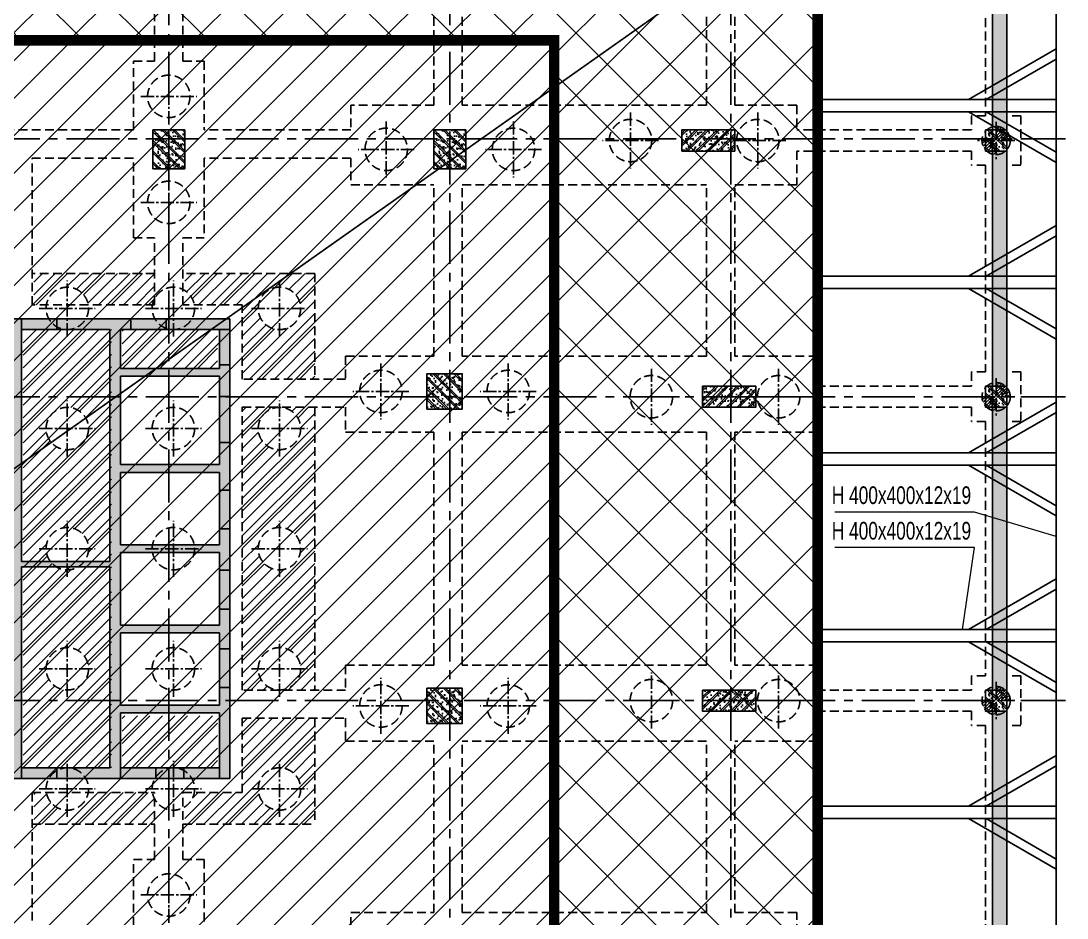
# Model space of a CAD drawing. Extents: x 71 to 3057337, y -14 to 345257.
# Drawn here: x 2999221 to 3028812, y 184432 to 209821 of the extents above; entities that cross this region are included whole.
import ezdxf
from ezdxf.enums import TextEntityAlignment as Align

# ---------------------------------------------------------------- set-up
doc = ezdxf.new("R2010")
doc.units = 0
doc.header["$LTSCALE"] = 1000
doc.header["$MEASUREMENT"] = 0
doc.linetypes.add('CENTER2', pattern=[1.125, 0.75, -0.125, 0.125, -0.125])
doc.linetypes.add('HIDDEN', pattern=[0.375, 0.25, -0.125])
for name, color, linetype in [('03BORDER', 3, 'CONTINUOUS'), ('CDC.01.AXIS', 160, 'CENTER2'), ('CDC.04.HIDDEN', 8, 'HIDDEN'), ('CDC.05.STEEL', 4, 'CONTINUOUS'), ('CDC.06.TEXT', 2, 'CONTINUOUS'), ('CDC.09.COLUMN', 4, 'CONTINUOUS'), ('CDC.10.HATCH', 9, 'CONTINUOUS'), ('CDC.14.STEELNUM', 2, 'CONTINUOUS')]:
    doc.layers.add(name, color=color, linetype=linetype)
doc.layers.add('KCS_CHI', color=1, linetype='CONTINUOUS', lineweight=15)
doc.layers.add('KCS_Plotter', color=11, linetype='CONTINUOUS', plot=False)
doc.styles.add('ARIAL', font='arial.ttf', dxfattribs={"width": 0.6})
pattern_1 = [(50, (-322187.27, 0), (358.63009, -31.376067), [37.5, -412.5]), (355, (-322187.27, 0), (-69.37567, 376.09607), [30, -330]), (100.4514, (-322157.4, -2.6), (289.25469, 344.71977), [31.870095, -350.571056]), (46.1842, (-322187.27, 100), (533.62052, -82.75951), [56.25, -618.75]), (96.6356, (-322142.8, 93.1), (467.33135, 487.05894), [47.80514, -525.8565]), (351.1842, (-322187.3, 100), (467.33097, 487.0593), [45, -495]), (21, (-322137.27, 75), (298.453526, -201.309445), [37.5, -412.5]), (326, (-322137.27, 75), (121.657666, 362.57502), [30, -330]), (71.4514, (-322112.4, 58.22), (420.111314, 161.26525), [31.870095, -350.571056]), (37.5, (-322187.27, 0), (6.079928, 166.446927), [0, -326, 0, -335, 0, -331.25]), (7.5, (-322187.27, 0), (131.534769, 197.205856), [0, -191, 0, -318.5, 0, -126.25]), (327.5, (-322298.77, 0), (266.911218, -11.277436), [0, -125, 0, -390, 0, -517.5]), (317.5, (-322348.77, 0), (291.593085, 50.05249), [0, -162.5, 0, -259, 0, -367.5]), (45, (-322187.27, 0), (-150.26019, 150.26019), []), (45, (-322187.27, 61.25), (-150.26019, 150.26019), [])]
pattern_2 = [(50, (-321587.27, 0), (358.63009, -31.376067), [37.5, -412.5]), (355, (-321587.27, 0), (-69.37567, 376.09607), [30, -330]), (100.4514, (-321557.4, -2.6), (289.25469, 344.71977), [31.870095, -350.571056]), (46.1842, (-321587.27, 100), (533.62052, -82.75951), [56.25, -618.75]), (96.6356, (-321542.8, 93.1), (467.33135, 487.05894), [47.80514, -525.8565]), (351.1842, (-321587.3, 100), (467.33097, 487.0593), [45, -495]), (21, (-321537.27, 75), (298.453526, -201.309445), [37.5, -412.5]), (326, (-321537.27, 75), (121.657666, 362.57502), [30, -330]), (71.4514, (-321512.4, 58.22), (420.111314, 161.26525), [31.870095, -350.571056]), (37.5, (-321587.27, 0), (6.079928, 166.446927), [0, -326, 0, -335, 0, -331.25]), (7.5, (-321587.27, 0), (131.534769, 197.205856), [0, -191, 0, -318.5, 0, -126.25]), (327.5, (-321698.77, 0), (266.911218, -11.277436), [0, -125, 0, -390, 0, -517.5]), (317.5, (-321748.77, 0), (291.593085, 50.05249), [0, -162.5, 0, -259, 0, -367.5]), (45, (-321587.27, 0), (-150.26019, 150.26019), []), (45, (-321587.27, 61.25), (-150.26019, 150.26019), [])]
pattern_3 = [(45, (-321537.27, 0), (-176.776695, 176.776695), [])]

# ---------------------------------------------------------------- blocks, each defined once
blk = doc.blocks.new('7.95M')
at = {"layer": 'CDC.10.HATCH'}
h = blk.add_hatch(dxfattribs=at)
h.set_pattern_fill('CHAU-01', color=256, scale=80, style=0, pattern_type=2)
h.set_pattern_definition([(50, (-322187.27, -95344.57), (573.80815, -50.20171), [60, -660]), (355, (-322187.3, -95344.6), (-111.00107, 601.7537), [48, -528]), (100.4514, (-322139.46, -95348.76), (462.8075, 551.55163), [50.99215, -560.91369]), (46.1842, (-322187.3, -95184.6), (853.79284, -132.4152), [90, -990]), (96.6356, (-322116.1, -95195.6), (747.73016, 779.2943), [76.48823, -841.3704]), (351.1842, (-322187.3, -95184.6), (747.72956, 779.2949), [72, -792]), (21, (-322107.27, -95224.57), (477.52564, -322.09511), [60, -660]), (326, (-322107.3, -95224.6), (194.65227, 580.12004), [48, -528]), (71.4514, (-322067.5, -95251.4), (672.1781, 258.0244), [50.99215, -560.91369]), (37.5, (-322187.27, -95344.57), (9.727884, 266.315083), [0, -521.6, 0, -536, 0, -530]), (7.5, (-322187.27, -95344.57), (210.45563, 315.52937), [0, -305.6, 0, -509.6, 0, -202]), (327.5, (-322365.67, -95344.57), (427.05795, -18.043897), [0, -200, 0, -624, 0, -828]), (317.5, (-322445.67, -95344.57), (466.548935, 80.083986), [0, -260, 0, -414.4, 0, -588]), (45, (-322187.27, -95344.57), (-240.416306, 240.416306), []), (45, (-322187.27, -95246.57), (-240.416306, 240.416306), [])])
h.paths.add_polyline_path([(1516293, -103813), (1515893, -103813), (1515894, -110158), (1516294, -110158)])
h.paths.add_polyline_path([(1516293, -96348), (1515893, -96348), (1515893, -103213), (1516293, -103213)])
h.paths.add_polyline_path([(1516293, -87748), (1515893, -87748), (1515893, -95748), (1516293, -95748)])
h.paths.add_polyline_path([(1516293, -80497), (1515893, -80497), (1515893, -87148), (1516293, -87148)])
h.paths.add_polyline_path([(1516293, -73338), (1515893, -73338), (1515893, -79897), (1516293, -79897)])
h.paths.add_polyline_path([(1516292, -68554), (1515892, -68554), (1515893, -72738), (1516293, -72738)])
h.paths.add_polyline_path([(1516294, -116048), (1516294, -116048), (1516294, -116648), (1516294, -116648)])
h = blk.add_hatch(dxfattribs=at)
h.set_pattern_fill('ANSI31', color=256, scale=500, style=0)
h.set_pattern_definition([(45, (-260671.1, 1186.867), (-44.1941738, 44.1941738), [])])
h.paths.add_polyline_path([(1515993, -79798), (1515993, -80198), (1516393, -80198, 0.414214)])
h.paths.add_polyline_path([(1515993, -80198), (1515593, -80198, 0.414214), (1515993, -80598)])
h = blk.add_hatch(dxfattribs=at)
h.set_pattern_fill('CHAU-01', color=256, scale=50, style=0, pattern_type=2)
h.set_pattern_definition([(130, (3258022.2, 0), (-358.63009, -31.376067), [37.5, -412.5]), (185, (3258022.2, 0), (69.37567, 376.09607), [30, -330]), (79.5486, (3257992.3, -2.6), (-289.25469, 344.71977), [31.870095, -350.571056]), (133.8158, (3258022.2, 100), (-533.62052, -82.75951), [56.25, -618.75]), (83.3644, (3257977.73, 93.1), (-467.33135, 487.05894), [47.80514, -525.8565]), (188.8158, (3258022.2, 100), (-467.33097, 487.0593), [45, -495]), (159, (3257972.2, 75), (-298.453526, -201.309445), [37.5, -412.5]), (214, (3257972.2, 75), (-121.657666, 362.57502), [30, -330]), (108.5486, (3257947.32, 58.22), (-420.111314, 161.26525), [31.870095, -350.571056]), (142.5, (3258022.2, 0), (-6.079928, 166.446927), [0, -326, 0, -335, 0, -331.25]), (172.5, (3258022.2, 0), (-131.534769, 197.205856), [0, -191, 0, -318.5, 0, -126.25]), (212.5, (3258133.7, 0), (-266.911218, -11.277436), [0, -125, 0, -390, 0, -517.5]), (222.5, (3258183.7, 0), (-291.593085, 50.05249), [0, -162.5, 0, -259, 0, -367.5]), (135, (3258022.2, 0), (150.26019, 150.26019), []), (135, (3258022.2, 61.25), (150.26019, 150.26019), [])])
h.paths.add_polyline_path([(1492592, -79898), (1493042, -79898), (1493042, -80148), (1492592, -80148)])
h.paths.add_polyline_path([(1492592, -80148), (1493042, -80148), (1493042, -80998), (1492592, -80998)])
h.paths.add_polyline_path([(1492142, -80148), (1492592, -80148), (1492592, -80998), (1492142, -80998)])
h.paths.add_polyline_path([(1492142, -79898), (1492592, -79898), (1492592, -80148), (1492142, -80148)])
h = blk.add_hatch(dxfattribs=at)
h.set_pattern_fill('CHAU-01', color=256, scale=50, style=0, pattern_type=2)
h.set_pattern_definition([(130, (3265972.2, 0), (-358.63009, -31.376067), [37.5, -412.5]), (185, (3265972.2, 0), (69.37567, 376.09607), [30, -330]), (79.5486, (3265942.3, -2.6), (-289.25469, 344.71977), [31.870095, -350.571056]), (133.8158, (3265972.2, 100), (-533.62052, -82.75951), [56.25, -618.75]), (83.3644, (3265927.73, 93.1), (-467.33135, 487.05894), [47.80514, -525.8565]), (188.8158, (3265972.2, 100), (-467.33097, 487.0593), [45, -495]), (159, (3265922.2, 75), (-298.453526, -201.309445), [37.5, -412.5]), (214, (3265922.2, 75), (-121.657666, 362.57502), [30, -330]), (108.5486, (3265897.32, 58.22), (-420.111314, 161.26525), [31.870095, -350.571056]), (142.5, (3265972.2, 0), (-6.079928, 166.446927), [0, -326, 0, -335, 0, -331.25]), (172.5, (3265972.2, 0), (-131.534769, 197.205856), [0, -191, 0, -318.5, 0, -126.25]), (212.5, (3266083.7, 0), (-266.911218, -11.277436), [0, -125, 0, -390, 0, -517.5]), (222.5, (3266133.7, 0), (-291.593085, 50.05249), [0, -162.5, 0, -259, 0, -367.5]), (135, (3265972.2, 0), (150.26019, 150.26019), []), (135, (3265972.2, 61.25), (150.26019, 150.26019), [])])
h.paths.add_polyline_path([(1500542, -79898), (1500992, -79898), (1500992, -80148), (1500542, -80148)])
h.paths.add_polyline_path([(1500542, -80148), (1500992, -80148), (1500992, -80998), (1500542, -80998)])
h.paths.add_polyline_path([(1500092, -80148), (1500542, -80148), (1500542, -80998), (1500092, -80998)])
h.paths.add_polyline_path([(1500092, -79898), (1500542, -79898), (1500542, -80148), (1500092, -80148)])
h = blk.add_hatch(dxfattribs=at)
h.set_pattern_fill('CHAU-01', color=256, scale=50, style=0, pattern_type=2)
h.set_pattern_definition(pattern_1)
h.paths.add_polyline_path([(1507102, -80498), (1508492, -80498), (1508492, -80148), (1507102, -80148)])
h.paths.add_polyline_path([(1507102, -80148), (1508492, -80148), (1508492, -79898), (1507102, -79898)])
h.paths.add_polyline_path([(1508492, -80148), (1508602, -80148), (1508602, -79898), (1508492, -79898)])
h.paths.add_polyline_path([(1508492, -80498), (1508602, -80498), (1508602, -80148), (1508492, -80148)])
h = blk.add_hatch(dxfattribs=at)
h.set_pattern_fill('CHAU-01', color=256, scale=50, angle=270, style=0, pattern_type=2)
h.set_pattern_definition([(320, (-233063.57, -387218.76), (-31.376067, -358.63009), [37.5, -412.5]), (265, (-233063.57, -387218.76), (376.09607, 69.37567), [30, -330]), (10.4514, (-233066.2, -387248.65), (344.71977, -289.25469), [31.870095, -350.571056]), (316.1842, (-232963.57, -387218.76), (-82.75951, -533.62052), [56.25, -618.75]), (6.6356, (-232970.47, -387263.23), (487.05894, -467.33135), [47.80514, -525.8565]), (261.1842, (-232963.57, -387218.76), (487.0593, -467.33097), [45, -495]), (291, (-232988.57, -387268.76), (-201.309445, -298.453526), [37.5, -412.5]), (236, (-232988.57, -387268.76), (362.57502, -121.657666), [30, -330]), (341.4514, (-233005.34, -387293.63), (161.26525, -420.111314), [31.870095, -350.571056]), (307.5, (-233063.57, -387218.76), (166.446927, -6.079928), [0, -326, 0, -335, 0, -331.25]), (277.5, (-233063.57, -387218.76), (197.205856, -131.534769), [0, -191, 0, -318.5, 0, -126.25]), (237.5, (-233063.57, -387107.26), (-11.277436, -266.911218), [0, -125, 0, -390, 0, -517.5]), (227.5, (-233063.57, -387057.26), (50.05249, -291.593085), [0, -162.5, 0, -259, 0, -367.5]), (315, (-233063.57, -387218.76), (150.26019, 150.26019), []), (315, (-233002.32, -387218.76), (150.26019, 150.26019), [])])
h.paths.add_polyline_path([(1516293, -80497), (1515693, -80497), (1515693, -79897), (1516293, -79897)])
h = blk.add_hatch(dxfattribs=at)
h.set_pattern_fill('ANSI31', color=256, scale=2000, style=0)
h.set_pattern_definition(pattern_3)
h.paths.add_polyline_path([(1493042, -83958), (1496722, -83958), (1496722, -86948), (1494672, -86948), (1494672, -84848), (1493314, -84848, 0.213373), (1493042, -84440)])
h.paths.add_polyline_path([(1495122, -84948, 1), (1496322, -84948, 1)], flags=16)
h.paths.add_polyline_path([(1494672, -87748), (1495722, -87748), (1495722, -87748, 0.414214), (1495122, -88348, 1), (1496322, -88348, 0.414214), (1495722, -87748), (1495722, -87748), (1496722, -87748), (1496722, -95748), (1495729, -95748, 0.410929), (1496322, -95148, 1), (1495122, -95148, 0.410929), (1495716, -95748), (1494672, -95748)])
h.paths.add_polyline_path([(1495122, -91748, 1), (1496322, -91748, 1)], flags=16)
h.paths.add_polyline_path([(1494672, -96548), (1496722, -96548), (1496722, -99548), (1493042, -99548), (1493042, -99055, 0.21337), (1493314, -98648), (1494672, -98648)])
h.paths.add_polyline_path([(1495122, -98548, 1), (1496322, -98548, 1)], flags=16)
edge = h.paths.add_edge_path()
edge.add_line((1492192, -99548), (1492192, -98829))
edge.add_arc((1492722, -98548), 600, 189.5941, 207.9468, ccw=False)
edge.add_line((1492131, -98648), (1490314, -98648))
edge.add_arc((1489722, -98548), 600, 189.5941, 350.4059, ccw=False)
edge.add_line((1489131, -98648), (1488773, -98648))
edge.add_line((1488773, -98648), (1488773, -99548))
edge.add_line((1488773, -99548), (1492192, -99548))
edge = h.paths.add_edge_path()
edge.add_line((1492192, -84667), (1492192, -83958))
edge.add_line((1492192, -83958), (1488773, -83958))
edge.add_line((1488773, -83958), (1488773, -84848))
edge.add_line((1488773, -84848), (1489131, -84848))
edge.add_arc((1489722, -84948), 600, 9.5934, 170.4066, ccw=False)
edge.add_line((1490314, -84848), (1492131, -84848))
edge.add_arc((1492722, -84948), 600, 152.0532, 170.4066, ccw=False)
h = blk.add_hatch(dxfattribs=at)
h.set_pattern_fill('CHAU-01', color=256, scale=50, style=0, pattern_type=2)
h.set_pattern_definition(pattern_2)
h.paths.add_polyline_path([(1492223, -97948), (1493022, -97948), (1493022, -98248), (1492223, -98248)], flags=17)
h.paths.add_polyline_path([(1491222, -97948), (1491222, -96398), (1494022, -96398), (1494022, -98248), (1494322, -98248), (1494322, -95678), (1494022, -95678), (1494022, -96178), (1491222, -96178), (1491222, -94128), (1494022, -94128), (1494022, -94578), (1494322, -94578), (1494322, -93458), (1494022, -93458), (1494022, -93908), (1491222, -93908), (1491222, -91858), (1494022, -91858), (1494022, -92358), (1494322, -92358), (1494322, -91188), (1494022, -91188), (1494022, -91638), (1491222, -91638), (1491222, -89588), (1494022, -89588), (1494022, -90088), (1494322, -90088), (1494322, -88743), (1494022, -88743), (1494022, -89368), (1491222, -89368), (1491222, -86868), (1494022, -86868), (1494022, -87443), (1494322, -87443), (1494322, -85248), (1492522, -85248), (1492522, -85548), (1494022, -85548), (1494022, -86648), (1491222, -86648), (1491222, -85548), (1491522, -85548), (1491522, -85248), (1489423, -85248), (1489423, -85548), (1490922, -85548), (1490922, -86648), (1490922, -92108), (1488423, -92108), (1488423, -85248), (1488123, -85248), (1488123, -98248), (1488423, -98248), (1488423, -92258), (1490922, -92258), (1490922, -97948), (1489424, -97948), (1489424, -98248), (1491222, -98248)])
h = blk.add_hatch(dxfattribs=at)
h.set_pattern_fill('CHAU-01', color=256, scale=50, style=0, pattern_type=2)
h.set_pattern_definition(pattern_2)
h.paths.add_polyline_path([(1491522, -85248), (1492522, -85248), (1492522, -85548), (1491522, -85548)])
h.paths.add_polyline_path([(1488423, -85248), (1489423, -85248), (1489423, -85548), (1488423, -85548)])
h.paths.add_polyline_path([(1494022, -87448), (1494322, -87448), (1494322, -88743), (1494022, -88743)])
h.paths.add_polyline_path([(1494022, -90088), (1494322, -90088), (1494322, -91188), (1494022, -91188)])
h.paths.add_polyline_path([(1494022, -92358), (1494322, -92358), (1494322, -93458), (1494022, -93458)])
h.paths.add_polyline_path([(1494022, -94578), (1494322, -94578), (1494322, -95678), (1494022, -95678)])
h.paths.add_polyline_path([(1493022, -97948), (1494022, -97948), (1494022, -98248), (1493022, -98248)])
h.paths.add_polyline_path([(1491222, -97948), (1492223, -97948), (1492223, -98248), (1491222, -98248)])
h.paths.add_polyline_path([(1488423, -97948), (1489424, -97948), (1489424, -98248), (1488423, -98248)])
h = blk.add_hatch(dxfattribs=at)
h.set_pattern_fill('ANSI31', color=256, scale=2000, style=0)
h.set_pattern_definition(pattern_3)
h.paths.add_polyline_path([(1492642, -96478), (1493972, -96478), (1493972, -97948), (1492872, -97948), (1492872, -97948), (1492763, -97948), (1492763, -97948), (1492642, -97948)])
h.paths.add_polyline_path([(1491272, -96478), (1492642, -96478), (1492642, -97948), (1492273, -97948), (1491272, -97948)])
h.paths.add_polyline_path([(1492642, -85548), (1493972, -85548), (1493972, -86648), (1492642, -86648)])
h.paths.add_polyline_path([(1491272, -85548), (1492642, -85548), (1492642, -86648), (1491272, -86648)])
h.paths.add_polyline_path([(1488473, -85548), (1490972, -85548), (1490972, -87448), (1488473, -87448)])
h.paths.add_polyline_path([(1488473, -87448), (1490972, -87448), (1490972, -96048), (1488473, -96048)])
h.paths.add_polyline_path([(1490322, -88348, 1), (1489122, -88348, 1)], flags=16)
h.paths.add_polyline_path([(1489122, -91748, 1), (1490322, -91748, 1)], flags=16)
h.paths.add_polyline_path([(1489122, -95148, 1), (1490322, -95148, 1)], flags=16)
h.paths.add_polyline_path([(1488473, -96048), (1490972, -96048), (1490972, -97948), (1488473, -97948)])
h = blk.add_hatch(dxfattribs=at)
h.set_pattern_fill('CHAU-01', color=256, scale=50, style=0, pattern_type=2)
h.set_pattern_definition([(130, (3249472.2, 0), (-358.63009, -31.376067), [37.5, -412.5]), (185, (3249472.2, 0), (69.37567, 376.09607), [30, -330]), (79.5486, (3249442.3, -2.6), (-289.25469, 344.71977), [31.870095, -350.571056]), (133.8158, (3249472.2, 100), (-533.62052, -82.75951), [56.25, -618.75]), (83.3644, (3249427.73, 93.1), (-467.33135, 487.05894), [47.80514, -525.8565]), (188.8158, (3249472.2, 100), (-467.33097, 487.0593), [45, -495]), (159, (3249422.2, 75), (-298.453526, -201.309445), [37.5, -412.5]), (214, (3249422.2, 75), (-121.657666, 362.57502), [30, -330]), (108.5486, (3249397.32, 58.22), (-420.111314, 161.26525), [31.870095, -350.571056]), (142.5, (3249472.2, 0), (-6.079928, 166.446927), [0, -326, 0, -335, 0, -331.25]), (172.5, (3249472.2, 0), (-131.534769, 197.205856), [0, -191, 0, -318.5, 0, -126.25]), (212.5, (3249583.7, 0), (-266.911218, -11.277436), [0, -125, 0, -390, 0, -517.5]), (222.5, (3249633.7, 0), (-291.593085, 50.05249), [0, -162.5, 0, -259, 0, -367.5]), (135, (3249472.2, 0), (150.26019, 150.26019), []), (135, (3249472.2, 61.25), (150.26019, 150.26019), [])])
h.paths.add_polyline_path([(1500542, -86798), (1500892, -86798), (1500892, -87448), (1500542, -87448)])
h.paths.add_polyline_path([(1500542, -87448), (1500892, -87448), (1500892, -87798), (1500542, -87798)])
h.paths.add_polyline_path([(1499892, -87448), (1500542, -87448), (1500542, -87798), (1499892, -87798)])
h.paths.add_polyline_path([(1499892, -86798), (1500542, -86798), (1500542, -87448), (1499892, -87448)])
h = blk.add_hatch(dxfattribs=at)
h.set_pattern_fill('CHAU-01', color=256, scale=50, style=0, pattern_type=2)
h.set_pattern_definition(pattern_1)
h.paths.add_polyline_path([(1507692, -87748), (1509082, -87748), (1509082, -87398), (1507692, -87398)])
h.paths.add_polyline_path([(1507692, -87398), (1509082, -87398), (1509082, -87148), (1507692, -87148)])
h.paths.add_polyline_path([(1509082, -87398), (1509192, -87398), (1509192, -87148), (1509082, -87148)])
h.paths.add_polyline_path([(1509082, -87748), (1509192, -87748), (1509192, -87398), (1509082, -87398)])
h = blk.add_hatch(dxfattribs=at)
h.set_pattern_fill('ANSI31', color=256, scale=500, style=0)
h.set_pattern_definition([(45, (-260671.1, -6063.265), (-44.1941738, 44.1941738), [])])
h.paths.add_polyline_path([(1515993, -87048), (1515993, -87448), (1516393, -87448, 0.414214)])
h.paths.add_polyline_path([(1515993, -87448), (1515593, -87448, 0.414214), (1515993, -87848)])
h = blk.add_hatch(dxfattribs=at)
h.set_pattern_fill('CHAU-01', color=256, scale=50, angle=270, style=0, pattern_type=2)
h.set_pattern_definition([(320, (-233063.56, -394468.9), (-31.376067, -358.63009), [37.5, -412.5]), (265, (-233063.56, -394468.9), (376.09607, 69.37567), [30, -330]), (10.4514, (-233066.17, -394498.78), (344.71977, -289.25469), [31.870095, -350.571056]), (316.1842, (-232963.56, -394468.9), (-82.75951, -533.62052), [56.25, -618.75]), (6.6356, (-232970.46, -394513.36), (487.05894, -467.33135), [47.80514, -525.8565]), (261.1842, (-232963.56, -394468.9), (487.0593, -467.33097), [45, -495]), (291, (-232988.56, -394518.9), (-201.309445, -298.453526), [37.5, -412.5]), (236, (-232988.56, -394518.9), (362.57502, -121.657666), [30, -330]), (341.4514, (-233005.33, -394543.76), (161.26525, -420.111314), [31.870095, -350.571056]), (307.5, (-233063.56, -394468.89), (166.446927, -6.079928), [0, -326, 0, -335, 0, -331.25]), (277.5, (-233063.56, -394468.9), (197.205856, -131.534769), [0, -191, 0, -318.5, 0, -126.25]), (237.5, (-233063.56, -394357.39), (-11.277436, -266.911218), [0, -125, 0, -390, 0, -517.5]), (227.5, (-233063.56, -394307.4), (50.05249, -291.593085), [0, -162.5, 0, -259, 0, -367.5]), (315, (-233063.56, -394468.9), (150.26019, 150.26019), []), (315, (-233002.3, -394468.9), (150.26019, 150.26019), [])])
h.paths.add_polyline_path([(1516293, -87748), (1515693, -87748), (1515693, -87148), (1516293, -87148)])
h = blk.add_hatch(dxfattribs=at)
h.set_pattern_fill('CHAU-01', color=256, scale=50, style=0, pattern_type=2)
h.set_pattern_definition([(130, (3249472.2, -8900), (-358.63009, -31.376067), [37.5, -412.5]), (185, (3249472.2, -8900), (69.37567, 376.09607), [30, -330]), (79.5486, (3249442.3, -8902.6), (-289.25469, 344.71977), [31.870095, -350.571056]), (133.8158, (3249472.2, -8800), (-533.62052, -82.75951), [56.25, -618.75]), (83.3644, (3249427.73, -8806.9), (-467.33135, 487.05894), [47.80514, -525.8565]), (188.8158, (3249472.2, -8800), (-467.33097, 487.0593), [45, -495]), (159, (3249422.2, -8825), (-298.453526, -201.309445), [37.5, -412.5]), (214, (3249422.2, -8825), (-121.657666, 362.57502), [30, -330]), (108.5486, (3249397.32, -8841.78), (-420.111314, 161.26525), [31.870095, -350.571056]), (142.5, (3249472.2, -8900), (-6.079928, 166.446927), [0, -326, 0, -335, 0, -331.25]), (172.5, (3249472.2, -8900), (-131.534769, 197.205856), [0, -191, 0, -318.5, 0, -126.25]), (212.5, (3249583.7, -8900), (-266.911218, -11.277436), [0, -125, 0, -390, 0, -517.5]), (222.5, (3249633.7, -8900), (-291.593085, 50.05249), [0, -162.5, 0, -259, 0, -367.5]), (135, (3249472.2, -8900), (150.26019, 150.26019), []), (135, (3249472.2, -8838.75), (150.26019, 150.26019), [])])
h.paths.add_polyline_path([(1500542, -95698), (1500892, -95698), (1500892, -96348), (1500542, -96348)])
h.paths.add_polyline_path([(1500542, -96348), (1500892, -96348), (1500892, -96698), (1500542, -96698)])
h.paths.add_polyline_path([(1499892, -96348), (1500542, -96348), (1500542, -96698), (1499892, -96698)])
h.paths.add_polyline_path([(1499892, -95698), (1500542, -95698), (1500542, -96348), (1499892, -96348)])
h = blk.add_hatch(dxfattribs=at)
h.set_pattern_fill('CHAU-01', color=256, scale=50, style=0, pattern_type=2)
h.set_pattern_definition(pattern_1)
h.paths.add_polyline_path([(1507692, -95748), (1509082, -95748), (1509082, -96098), (1507692, -96098)])
h.paths.add_polyline_path([(1507692, -96098), (1509082, -96098), (1509082, -96348), (1507692, -96348)])
h.paths.add_polyline_path([(1509082, -96098), (1509192, -96098), (1509192, -96348), (1509082, -96348)])
h.paths.add_polyline_path([(1509082, -95748), (1509192, -95748), (1509192, -96098), (1509082, -96098)])
h = blk.add_hatch(dxfattribs=at)
h.set_pattern_fill('ANSI31', color=256, scale=500, style=0)
h.set_pattern_definition([(45, (-260671.1, -14663.37), (-44.1941738, 44.1941738), [])])
h.paths.add_polyline_path([(1515993, -95648), (1515993, -96048), (1516393, -96048, 0.414214)])
h.paths.add_polyline_path([(1515993, -96048), (1515593, -96048, 0.414214), (1515993, -96448)])
h = blk.add_hatch(dxfattribs=at)
h.set_pattern_fill('CHAU-01', color=256, scale=50, angle=270, style=0, pattern_type=2)
h.set_pattern_definition([(320, (-233063.56, -403069), (-31.376067, -358.63009), [37.5, -412.5]), (265, (-233063.56, -403069), (376.09607, 69.37567), [30, -330]), (10.4514, (-233066.17, -403098.9), (344.71977, -289.25469), [31.870095, -350.571056]), (316.1842, (-232963.56, -403069), (-82.75951, -533.62052), [56.25, -618.75]), (6.6356, (-232970.46, -403113.47), (487.05894, -467.33135), [47.80514, -525.8565]), (261.1842, (-232963.56, -403069), (487.0593, -467.33097), [45, -495]), (291, (-232988.56, -403119), (-201.309445, -298.453526), [37.5, -412.5]), (236, (-232988.56, -403119), (362.57502, -121.657666), [30, -330]), (341.4514, (-233005.34, -403143.87), (161.26525, -420.111314), [31.870095, -350.571056]), (307.5, (-233063.56, -403069), (166.446927, -6.079928), [0, -326, 0, -335, 0, -331.25]), (277.5, (-233063.56, -403069), (197.205856, -131.534769), [0, -191, 0, -318.5, 0, -126.25]), (237.5, (-233063.56, -402957.5), (-11.277436, -266.911218), [0, -125, 0, -390, 0, -517.5]), (227.5, (-233063.56, -402907.5), (50.05249, -291.593085), [0, -162.5, 0, -259, 0, -367.5]), (315, (-233063.56, -403069), (150.26019, 150.26019), []), (315, (-233002.3, -403069), (150.26019, 150.26019), [])])
h.paths.add_polyline_path([(1516293, -96348), (1515693, -96348), (1515693, -95748), (1516293, -95748)])
at = {"layer": 'CDC.01.AXIS', "ltscale": 2}
for p, q in [((1492592, -61938), (1492592, -120474)), ((1500542, -61938), (1500542, -120474)), ((1508492, -61938), (1508492, -120474)), ((1516292, -61938), (1516292, -120474)), ((1410944, -80148), (1517957, -80148)), ((1410944, -87448), (1517957, -87448)), ((1410944, -96048), (1517957, -96048))]:
    blk.add_line(p, q, dxfattribs=at)
at = {"layer": 'CDC.01.AXIS', "ltscale": 0.5}
for p, q in [((1492592, -79740), (1492592, -78156)), ((1491800, -78948), (1493384, -78948)), ((1505652, -79406), (1505652, -80990)), ((1509252, -79406), (1509252, -80990)), ((1498742, -79656), (1498742, -81240)), ((1502342, -79656), (1502342, -81240)), ((1515993, -79670), (1515993, -80726)), ((1499534, -80448), (1497950, -80448)), ((1503134, -80448), (1501550, -80448)), ((1506444, -80198), (1504860, -80198)), ((1510044, -80198), (1508460, -80198)), ((1516521, -80198), (1515465, -80198)), ((1492592, -82740), (1492592, -81156)), ((1491800, -81948), (1493384, -81948)), ((1489722, -85740), (1489722, -84156)), ((1492722, -85740), (1492722, -84156)), ((1495722, -85740), (1495722, -84156)), ((1488930, -84948), (1490514, -84948)), ((1491930, -84948), (1493514, -84948)), ((1494930, -84948), (1496514, -84948)), ((1498592, -86506), (1498592, -88090)), ((1502192, -86506), (1502192, -88090)), ((1506242, -86656), (1506242, -88240)), ((1509842, -86656), (1509842, -88240)), ((1515993, -86920), (1515993, -87976)), ((1489722, -89140), (1489722, -87556)), ((1492722, -89140), (1492722, -87556)), ((1495722, -89140), (1495722, -87556)), ((1499384, -87298), (1497800, -87298)), ((1502984, -87298), (1501400, -87298)), ((1507034, -87448), (1505450, -87448)), ((1510634, -87448), (1509050, -87448)), ((1516521, -87448), (1515465, -87448)), ((1488930, -88348), (1490514, -88348)), ((1491930, -88348), (1493514, -88348)), ((1494930, -88348), (1496514, -88348)), ((1489722, -92540), (1489722, -90956)), ((1492722, -92540), (1492722, -90956)), ((1495722, -92540), (1495722, -90956)), ((1488930, -91748), (1490514, -91748)), ((1491930, -91748), (1493514, -91748)), ((1494930, -91748), (1496514, -91748)), ((1489722, -95940), (1489722, -94356)), ((1492722, -95940), (1492722, -94356)), ((1495722, -95940), (1495722, -94356)), ((1488930, -95148), (1490514, -95148)), ((1491930, -95148), (1493514, -95148)), ((1494930, -95148), (1496514, -95148)), ((1506242, -96840), (1506242, -95256)), ((1509842, -96840), (1509842, -95256)), ((1498592, -96990), (1498592, -95406)), ((1502192, -96990), (1502192, -95406)), ((1515993, -95520), (1515993, -96576)), ((1507034, -96048), (1505450, -96048)), ((1510634, -96048), (1509050, -96048)), ((1516521, -96048), (1515465, -96048)), ((1499384, -96198), (1497800, -96198)), ((1502984, -96198), (1501400, -96198)), ((1489722, -99340), (1489722, -97756)), ((1492722, -99340), (1492722, -97756)), ((1495722, -99340), (1495722, -97756)), ((1488930, -98548), (1490514, -98548)), ((1491930, -98548), (1493514, -98548)), ((1494930, -98548), (1496514, -98548)), ((1492592, -102340), (1492592, -100756)), ((1491800, -101548), (1493384, -101548))]:
    blk.add_line(p, q, dxfattribs=at)
at = {"layer": 'CDC.04.HIDDEN'}
for p, q in [((1515693, -73738), (1515693, -79498)), ((1507802, -79198), (1507802, -74094)), ((1508602, -79198), (1508602, -74094)), ((1492192, -77948), (1492192, -75788)), ((1492992, -77948), (1492992, -75788)), ((1500092, -79198), (1500092, -75788)), ((1500892, -79198), (1500892, -75788)), ((1491592, -79898), (1491592, -77948)), ((1491592, -77948), (1492192, -77948)), ((1492992, -77948), (1493592, -77948)), ((1493592, -77948), (1493592, -79898)), ((1500092, -79198), (1497742, -79198)), ((1497742, -79198), (1497742, -79898)), ((1507802, -79198), (1500892, -79198)), ((1510352, -79198), (1508602, -79198)), ((1510352, -79198), (1510352, -79898)), ((1515693, -79498), (1515293, -79498)), ((1515293, -79498), (1515293, -79898)), ((1516693, -79498), (1516293, -79498)), ((1516693, -79498), (1516693, -80898)), ((1491592, -79898), (1487442, -79898)), ((1497742, -79898), (1493592, -79898)), ((1515293, -79898), (1510352, -79898)), ((1491592, -80698), (1488723, -80698)), ((1488723, -84848), (1488723, -80698)), ((1491592, -82948), (1491592, -80698)), ((1493592, -80698), (1493592, -82948)), ((1497742, -80698), (1493592, -80698)), ((1497742, -80698), (1497742, -81448)), ((1515293, -80498), (1510352, -80498)), ((1510352, -80498), (1510352, -81448)), ((1515293, -80498), (1515293, -80898)), ((1515693, -80898), (1515293, -80898)), ((1515693, -80898), (1515693, -86748)), ((1516693, -80898), (1516293, -80898)), ((1497742, -81448), (1500092, -81448)), ((1500092, -86298), (1500092, -81448)), ((1500892, -86298), (1500892, -81448)), ((1500892, -81448), (1507802, -81448)), ((1507802, -86298), (1507802, -81448)), ((1508602, -86298), (1508602, -81448)), ((1508602, -81448), (1510352, -81448)), ((1491592, -82948), (1492192, -82948)), ((1492192, -84848), (1492192, -82948)), ((1492992, -82948), (1493592, -82948)), ((1492992, -84848), (1492992, -82948)), ((1492192, -83958), (1488723, -83958)), ((1496722, -83958), (1492992, -83958)), ((1496722, -83958), (1496722, -86948)), ((1494672, -84848), (1492992, -84848)), ((1494672, -86948), (1494672, -84848)), ((1497592, -86298), (1497592, -86948)), ((1500092, -86298), (1497592, -86298)), ((1507802, -86298), (1500892, -86298)), ((1510942, -86298), (1508602, -86298)), ((1510942, -86298), (1510942, -87148)), ((1497592, -86948), (1494672, -86948)), ((1515693, -86748), (1515293, -86748)), ((1515293, -86748), (1515293, -87148)), ((1516693, -86748), (1516293, -86748)), ((1516693, -86748), (1516693, -88148)), ((1515293, -87148), (1510942, -87148)), ((1494672, -95748), (1494672, -87748)), ((1494672, -87748), (1497592, -87748)), ((1496722, -87748), (1496722, -95748)), ((1497592, -87748), (1497592, -88448)), ((1510942, -87748), (1510942, -88448)), ((1515293, -87748), (1510943, -87748)), ((1515293, -87748), (1515293, -88148)), ((1515693, -88148), (1515293, -88148)), ((1515693, -88148), (1515693, -95348)), ((1516693, -88148), (1516293, -88148)), ((1500092, -88448), (1497592, -88448)), ((1500092, -95048), (1500092, -88448)), ((1500892, -95048), (1500892, -88448)), ((1507802, -88448), (1500892, -88448)), ((1507802, -95048), (1507802, -88448)), ((1508602, -95048), (1508602, -88448)), ((1510942, -88448), (1508602, -88448)), ((1497592, -95048), (1497592, -95748)), ((1500092, -95048), (1497592, -95048)), ((1507802, -95048), (1500892, -95048)), ((1510942, -95048), (1508602, -95048)), ((1510942, -95748), (1510942, -95048)), ((1515693, -95348), (1515293, -95348)), ((1515293, -95348), (1515293, -95748)), ((1516693, -95348), (1516293, -95348)), ((1516693, -95348), (1516693, -96748)), ((1497592, -95748), (1494672, -95748)), ((1515293, -95748), (1510943, -95748)), ((1515293, -96348), (1510942, -96348)), ((1510942, -97198), (1510942, -96348)), ((1515293, -96348), (1515293, -96748)), ((1494672, -98648), (1494672, -96548)), ((1494672, -96548), (1497592, -96548)), ((1496722, -96548), (1496722, -99548)), ((1497592, -96548), (1497592, -97198)), ((1515693, -96748), (1515293, -96748)), ((1515693, -96748), (1515693, -102598)), ((1516693, -96748), (1516293, -96748)), ((1500092, -97198), (1497592, -97198)), ((1500092, -102048), (1500092, -97198)), ((1500892, -102048), (1500892, -97198)), ((1507802, -97198), (1500892, -97198)), ((1507802, -102048), (1507802, -97198)), ((1508602, -102048), (1508602, -97198)), ((1510942, -97198), (1508602, -97198)), ((1488723, -98648), (1488723, -102798)), ((1492192, -100548), (1492192, -98648)), ((1492992, -100548), (1492992, -98648)), ((1492992, -98648), (1494672, -98648)), ((1488723, -99548), (1492192, -99548)), ((1492992, -99548), (1496722, -99548)), ((1491592, -102798), (1491592, -100548)), ((1491592, -100548), (1492192, -100548)), ((1492992, -100548), (1493592, -100548)), ((1493592, -100548), (1493592, -102798)), ((1497742, -102798), (1497742, -102048)), ((1497742, -102048), (1500092, -102048)), ((1500892, -102048), (1507802, -102048)), ((1508602, -102048), (1510352, -102048)), ((1510352, -102998), (1510352, -102048))]:
    blk.add_line(p, q, dxfattribs=at)
for points in [[(1492192, -84848), (1488723, -84848)], [(1488723, -98648), (1492192, -98648)]]:
    blk.add_lwpolyline(points, dxfattribs=at)
for centre, radius in [((1492592, -78948), 600), ((1505652, -80198), 600), ((1509252, -80198), 600), ((1498742, -80448), 600), ((1502342, -80448), 600), ((1515993, -80198), 400), ((1492592, -81948), 600), ((1489722, -84948), 600), ((1492722, -84948), 600), ((1495722, -84948), 600), ((1498592, -87298), 600), ((1502192, -87298), 600), ((1506242, -87448), 600), ((1509842, -87448), 600), ((1515993, -87448), 400), ((1489722, -88348), 600), ((1492722, -88348), 600), ((1495722, -88348), 600), ((1489722, -91748), 600), ((1492722, -91748), 600), ((1495722, -91748), 600), ((1489722, -95148), 600), ((1492722, -95148), 600), ((1495722, -95148), 600), ((1506242, -96048), 600), ((1509842, -96048), 600), ((1498592, -96198), 600), ((1502192, -96198), 600), ((1515993, -96048), 400), ((1489722, -98548), 600), ((1492722, -98548), 600), ((1495722, -98548), 600), ((1492592, -101548), 600)]:
    blk.add_circle(centre, radius, dxfattribs=at)
at = {"layer": 'CDC.09.COLUMN'}
for p, q in [((1516292, -67954), (1516294, -118538)), ((1515892, -68112), (1515894, -119138))]:
    blk.add_line(p, q, dxfattribs=at)
at = {"layer": 'CDC.09.COLUMN', "ltscale": 2000}
for p, q in [((1488423, -85248), (1488123, -85248)), ((1488423, -85248), (1488423, -92108)), ((1488423, -85248), (1494322, -85248)), ((1489423, -85548), (1489423, -85248)), ((1489423, -85248), (1489423, -85248)), ((1491522, -85548), (1491522, -85248)), ((1492522, -85548), (1492522, -85248)), ((1494322, -98248), (1494322, -85248)), ((1490922, -85548), (1488423, -85548)), ((1490922, -92108), (1490922, -85548)), ((1494322, -85548), (1491222, -85548)), ((1491222, -85548), (1491222, -86648)), ((1494022, -86648), (1494022, -85548)), ((1490922, -92108), (1490922, -86648)), ((1491222, -86648), (1494022, -86648)), ((1494022, -86548), (1494322, -86548)), ((1491222, -86868), (1491222, -89368)), ((1491222, -86868), (1494022, -86868)), ((1494022, -89368), (1494022, -86868)), ((1494022, -87443), (1494322, -87443)), ((1494322, -88743), (1494022, -88743)), ((1494022, -89368), (1491222, -89368)), ((1494022, -89588), (1491222, -89588)), ((1491222, -89588), (1491222, -91638)), ((1494022, -91638), (1494022, -89588)), ((1494322, -90088), (1494022, -90088)), ((1488423, -92098), (1488423, -91398)), ((1494022, -91188), (1494322, -91188)), ((1494022, -91638), (1491222, -91638)), ((1494022, -91858), (1491222, -91858)), ((1491222, -91858), (1491222, -93908)), ((1494022, -93908), (1494022, -91858)), ((1490922, -92108), (1488423, -92108)), ((1490922, -92258), (1488423, -92258)), ((1488423, -92258), (1488423, -98248)), ((1490922, -96628), (1490922, -92258)), ((1490922, -97948), (1490922, -92258)), ((1494322, -92358), (1494022, -92358)), ((1494022, -93458), (1494322, -93458)), ((1491222, -93908), (1494022, -93908)), ((1491222, -94128), (1491222, -96178)), ((1491222, -94128), (1494022, -94128)), ((1494022, -96178), (1494022, -94128)), ((1494022, -94578), (1494322, -94578)), ((1494022, -95678), (1494322, -95678)), ((1491222, -96178), (1494022, -96178)), ((1491222, -96398), (1491222, -97948)), ((1491222, -96398), (1494022, -96398)), ((1494022, -98248), (1494022, -96398)), ((1488423, -97948), (1490922, -97948)), ((1489424, -98248), (1489424, -97948)), ((1491222, -97948), (1491222, -98248)), ((1491222, -97948), (1491222, -97948)), ((1491222, -97948), (1494022, -97948)), ((1492223, -97948), (1492223, -98248)), ((1492223, -97948), (1492922, -97948)), ((1492822, -97948), (1492713, -97948)), ((1493022, -97948), (1493022, -98248)), ((1488123, -98248), (1488423, -98248)), ((1488423, -98248), (1494022, -98248)), ((1492223, -98248), (1492922, -98248)), ((1494322, -98248), (1494022, -98248))]:
    blk.add_line(p, q, dxfattribs=at)
for points in [[(1492142, -79898), (1492142, -80998), (1493042, -80998), (1493042, -79898)], [(1500092, -79898), (1500092, -80998), (1500992, -80998), (1500992, -79898)], [(1507102, -80498), (1508602, -80498), (1508602, -79898), (1507102, -79898)], [(1516293, -79897), (1516293, -80497), (1515693, -80497), (1515693, -79897)], [(1499892, -87798), (1500892, -87798), (1500892, -86798), (1499892, -86798)], [(1507692, -87748), (1509192, -87748), (1509192, -87148), (1507692, -87148)], [(1516293, -87148), (1516293, -87748), (1515693, -87748), (1515693, -87148)], [(1499892, -95698), (1500892, -95698), (1500892, -96698), (1499892, -96698)], [(1507692, -95748), (1509192, -95748), (1509192, -96348), (1507692, -96348)], [(1516293, -95748), (1516293, -96348), (1515693, -96348), (1515693, -95748)]]:
    blk.add_lwpolyline(points, close=True, dxfattribs=at)

msp = doc.modelspace()

# ---------------------------------------------------------------- hatches: boundary and pattern name
at = {"layer": 'CDC.10.HATCH'}
h = msp.add_hatch(dxfattribs=at)
h.set_pattern_fill('ANSI37', color=256, scale=10000, style=0)
h.paths.add_polyline_path([(3021754.1, 215846), (2926854.2, 215846), (2926854.2, 173926.5), (3021754.1, 173926.5)])
h.paths.add_polyline_path([(3014304.1, 209270.9), (3014304.1, 180225.7), (2934235.7, 180225.7), (2934235.7, 209270.9)], flags=16)
h.paths.add_polyline_path([(2958056.3, 176259.2), (2989134.8, 176259.2), (2989134.8, 179575.9), (2958056.3, 179575.9)], flags=24)
h.paths.add_polyline_path([(2958056.3, 209627.9), (2989134.8, 209627.9), (2989134.8, 212944.6), (2958056.3, 212944.6)], flags=24)
h.paths.add_polyline_path([(2950948.3, 200176.7), (2953299.4, 200176.7), (2953299.4, 203126.5), (2950948.3, 203126.5)], flags=8)
h.paths.add_polyline_path([(2927467.8, 194828.5), (2931664.8, 194828.5), (2931664.8, 195594.4), (2927467.8, 195594.4)], flags=24)
h.paths.add_polyline_path([(2927467.8, 195833.8), (2931664.8, 195833.8), (2931664.8, 196599.7), (2927467.8, 196599.7)], flags=24)
h.paths.add_polyline_path([(2958056.3, 193387.1), (2989134.8, 193387.1), (2989134.8, 196703.8), (2958056.3, 196703.8)], flags=8)
h = msp.add_hatch(dxfattribs=at)
h.set_pattern_fill('ANSI31', color=256, scale=6000, style=0)
h.set_pattern_definition([(45, (6046.44, 9496.5), (-530.33009, 530.33009), [])])
h.paths.add_polyline_path([(3014304.1, 209270.9), (2934235.7, 209270.9), (2934235.7, 180225.7), (3014304.1, 180225.7)])
h.paths.add_polyline_path([(2958056.3, 193387.1), (2989134.8, 193387.1), (2989134.8, 196703.8), (2958056.3, 196703.8)], flags=24)

# ---------------------------------------------------------------- linework, layer by layer
at = {"layer": 'CDC.05.STEEL', "linetype": 'Continuous'}
msp.add_line((3028504.3, 224185.6), (3028504.3, 166096.3), dxfattribs=at)
at = {"layer": 'CDC.05.STEEL', "color": 4}
for p, q in [((3026021.3, 207596.9), (3028504.3, 209029.7)), ((3026521.5, 207596.9), (3028504.3, 208741.1)), ((3021754.1, 207596.9), (3028504.3, 207596.9)), ((3021754.1, 207246.9), (3028504.3, 207246.9)), ((3026021.3, 207246.9), (3028504.3, 205814.2)), ((3026521.5, 207246.9), (3028504.3, 206102.8)), ((3026021.3, 202596.9), (3028504.3, 204029.7)), ((3026521.5, 202596.9), (3028504.3, 203741.1)), ((3021754.1, 202596.9), (3028504.3, 202596.9)), ((3021754.1, 202246.9), (3028504.3, 202246.9)), ((3026021.3, 202246.9), (3028504.3, 200814.2)), ((3026521.5, 202246.9), (3028504.3, 201102.8)), ((3026021.3, 197596.9), (3028504.3, 199029.7)), ((3026521.5, 197596.9), (3028504.3, 198741.1)), ((3021754.1, 197596.9), (3028504.3, 197596.9)), ((3021754.1, 197246.9), (3028504.3, 197246.9)), ((3026021.3, 197246.9), (3028504.3, 195814.2)), ((3026521.5, 197246.9), (3028504.3, 196102.8)), ((3026021.3, 192596.9), (3028504.3, 194029.7)), ((3026521.5, 192596.9), (3028504.3, 193741.1)), ((3021754.1, 192596.9), (3028504.3, 192596.9)), ((3021754.1, 192246.9), (3028504.3, 192246.9)), ((3026021.3, 192246.9), (3028504.3, 190814.2)), ((3026521.5, 192246.9), (3028504.3, 191102.8)), ((3026021.3, 187596.9), (3028504.3, 189029.7)), ((3026521.5, 187596.9), (3028504.3, 188741.1)), ((3021754.1, 187596.9), (3028504.3, 187596.9)), ((3021754.1, 187246.9), (3028504.3, 187246.9)), ((3026021.3, 187246.9), (3028504.3, 185814.2)), ((3026521.5, 187246.9), (3028504.3, 186102.8))]:
    msp.add_line(p, q, dxfattribs=at)
at = {"layer": 'CDC.14.STEELNUM', "const_width": 300}
for points in [[(2926854.2, 215846), (3021754.1, 215846), (3021754.1, 173926.5), (2926854.2, 173926.5), (2926854.2, 215846)], [(2934235.7, 209270.9), (3014304.1, 209270.9), (3014304.1, 180225.7), (2934235.7, 180225.7), (2934235.7, 209270.9)]]:
    msp.add_lwpolyline(points, dxfattribs=at)
at = {"layer": 'KCS_CHI'}
for points in [[(3028504.3, 195228.2), (3026195.4, 195923.5), (3022240.4, 195923.5)], [(3025854.3, 192596.9), (3026195.4, 194918.2), (3022240.4, 194918.2)]]:
    msp.add_lwpolyline(points, dxfattribs=at)
at = {"layer": 'KCS_Plotter'}
msp.add_line((2905956.6, 131416.7), (3057336.6, 238336.7), dxfattribs=at)

# ---------------------------------------------------------------- block references
at = {"layer": '03BORDER'}
msp.add_blockref('7.95M', (1510811.7, 286633.9), dxfattribs=at)

# ---------------------------------------------------------------- texts
at = {"layer": 'CDC.06.TEXT', "color": 2, "style": 'ARIAL', "width": 0.7}
for p in [(3024127.2, 196399.9), (3024127.2, 195394.7)]:
    msp.add_text('H 400x400x12x19', height=500, dxfattribs=at).set_placement(p, align=Align.MIDDLE_CENTER)

doc.saveas('drawing.dxf')
